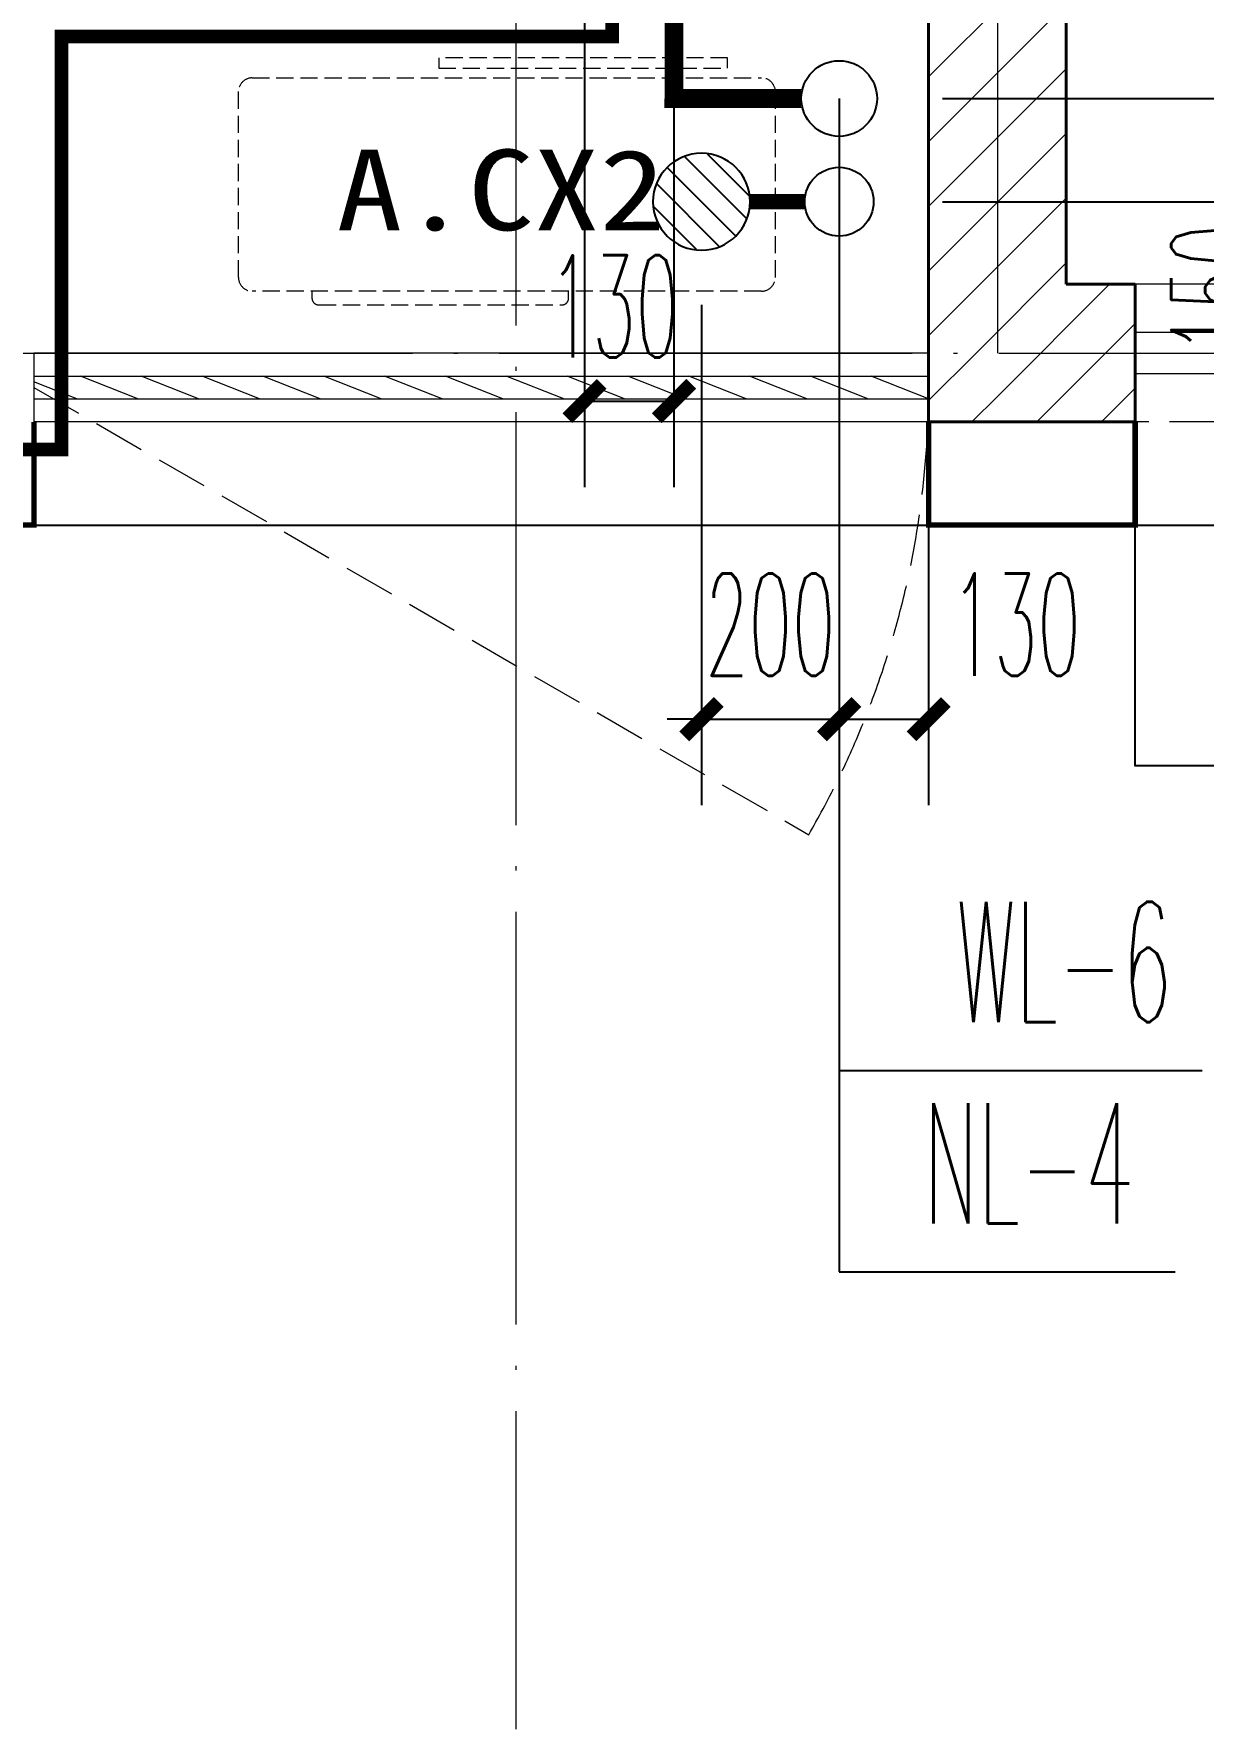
# Model space of a CAD drawing. Extents: x 27938 to 650306, y -92720 to 1524912.
# Drawn here: x 288317 to 290015, y 101806 to 104270 of the extents above; entities that cross this region are included whole.
import ezdxf

# ---------------------------------------------------------------- set-up
doc = ezdxf.new("R2010")
doc.units = 0
doc.header["$LTSCALE"] = 1000
doc.header["$MEASUREMENT"] = 0
doc.linetypes.add('DASH', pattern=[0.35, 0.25, -0.1])
doc.linetypes.add('DOTE', pattern=[2.42, 2, -0.2, 0.02, -0.2])
for name, color, linetype in [('DIM_凝结', 3, 'Continuous'), ('DIM_污水', 3, 'Continuous'), ('EQUIP_地漏', 7, 'Continuous'), ('PIPE-凝结', 150, 'N'), ('PIPE-污水', 2, 'W'), ('TWT_DIM', 3, 'Continuous'), ('VPIPE-凝结', 150, 'Continuous'), ('VPIPE-污水', 2, 'W'), ('看线', 251, 'Continuous')]:
    doc.layers.add(name, color=color, linetype=linetype)
for name, color, linetype, lineweight in [('DOTE', 19, 'DOTE', 9), ('PUB_HATCH', 8, 'Continuous', 9), ('WALL', 9, 'Continuous', 40), ('WINDOW', 8, 'Continuous', 15), ('平面-栏杆', 135, 'Continuous', 15), ('平面-看线', 45, 'Continuous', 15), ('平面-空调预留孔', 173, 'Continuous', 15)]:
    doc.layers.add(name, color=color, linetype=linetype, lineweight=lineweight)
doc.styles.add('_TCH_DIM_T3', font='SIMPLEX.shx', dxfattribs={"width": 0.494118, "bigfont": 'GBCBIG.shx'})
doc.styles.add('_TWT_SERIAL', font='simplex.shx', dxfattribs={"width": 0.6, "oblique": 10, "height": 3, "bigfont": 'aadri.shx'})
doc.styles.get("Standard").update_dxf_attribs({"font": 'gbenor.shx', "bigfont": 'gbcbig.shx'})
doc.styles.add('黑体', font='simhei.ttf')
doc.linetypes.add('N', pattern='A,3,-0.2,["N",Standard,S=0.25,R=0,X=-0.1,Y=-0.115],-0.2', length=3.4)
doc.linetypes.add('W', pattern='A,3,-0.2,["W",Standard,S=0.25,R=0,X=-0.1,Y=-0.115],-0.2', length=3.4)
doc.dimstyles.new('_TWT_ARCH&&50', dxfattribs={"dimtxt": 148.75, "dimasz": 50, "dimexe": 125, "dimexo": 150, "dimgap": 63.125, "dimtad": 1, "dimdec": 0, "dimzin": 0, "dimdsep": 46, "dimtxsty": '_TCH_DIM_T3', "dimblk": 'ARCHTICK', "dimcen": 0.09, "dimclrt": 7, "dimazin": 2, "dimtfac": 1, "dimtdec": 0, "dimtix": 1, "dimtmove": 2, "dimatfit": 3, "dimfxl": 1, "dimtolj": 1, "dimtzin": 0, "dimarcsym": 0})
pattern_1 = [(45, (0, 47.75), (-47.022601, 47.022601), [])]

# ---------------------------------------------------------------- blocks, each defined once
blk = doc.blocks.new('FGDGDRGSDGDG')
at = {"layer": 'DOTE', "linetype": 'DOTE', "ltscale": 0.3}
for p, q in [((507082.5, 523848.5), (507082.5, 513948.5)), ((507782.5, 516548.5), (507782.5, 515948.5)), ((488182.5, 515948.5), (546982.5, 515948.5))]:
    blk.add_line(p, q, dxfattribs=at)
blk = doc.blocks.new('ferre')
at = {"layer": '平面-空调预留孔', "color": 0, "linetype": 'DASH', "ltscale": 0.1}
for p, q in [((93392.7, 115403.5), (93392.7, 115393.5)), ((93765.6, 115393.5), (93765.6, 115403.5)), ((93402.7, 115383.5), (93755.6, 115383.5))]:
    blk.add_line(p, q, dxfattribs=at)
blk.add_lwpolyline([(93996.7, 115742.6), (93576.8, 115742.6), (93576.8, 115727.5), (93996.7, 115727.5)], close=True, dxfattribs=at)
blk.add_lwpolyline([(94045.9, 115403.5), (93305.9, 115403.5, -0.414214), (93285.9, 115423.5), (93285.9, 115693.5, -0.414214), (93305.9, 115713.5), (94045.9, 115713.5, -0.414214), (94065.9, 115693.5), (94065.9, 115423.5, -0.414214)], format="xyb", close=True, dxfattribs=at)
for centre, start, end in [((93402.7, 115393.5), 180, 270), ((93755.6, 115393.5), 270, 0)]:
    blk.add_arc(centre, 10, start, end, dxfattribs=at)
at = {"layer": '平面-空调预留孔', "color": 0, "linetype": 'DASH', "ltscale": 0.1, "style": '黑体', "width": 1.2}
blk.add_text('A.CX2', height=117.05, dxfattribs=at).set_placement((93428.3, 115492.1))
blk = doc.blocks.new('fergve')
at = {"layer": '平面-空调预留孔', "color": 8, "linetype": 'DASH', "ltscale": 0.1}
blk.add_blockref('ferre', (25670, -60415.8), dxfattribs=at)
blk = doc.blocks.new('_ArchTick')
at = {"color": 0, "linetype": 'ByBlock', "const_width": 0.4}
blk.add_lwpolyline([(-0.5, -0.5), (0.5, 0.5)], dxfattribs=at)
blk = doc.blocks.new('*D524')
at = {"layer": 'Defpoints', "color": 0}
for p in [(289116.6, 104635.9), (289246.6, 104635.9), (289246.6, 103736.2)]:
    blk.add_point(p, dxfattribs=at)
at = {"layer": 'TWT_DIM', "color": 0, "lineweight": -2}
for p, q in [((289116.6, 104485.9), (289116.6, 103611.2)), ((289246.6, 104485.9), (289246.6, 103611.2)), ((289116.6, 103736.2), (289246.6, 103736.2))]:
    blk.add_line(p, q, dxfattribs=at)
at = {"layer": 'TWT_DIM', "color": 0, "lineweight": -2, "xscale": 50, "yscale": 50, "zscale": 50, "rotation": 180}
blk.add_blockref('_ArchTick', (289116.6, 103736.2), dxfattribs=at)
at = {"layer": 'TWT_DIM', "color": 0, "lineweight": -2, "xscale": 50, "yscale": 50, "zscale": 50}
blk.add_blockref('_ArchTick', (289246.6, 103736.2), dxfattribs=at)
at = {"layer": 'TWT_DIM', "color": 7, "insert": (289159.3, 103873.7), "char_height": 148.75, "attachment_point": 5, "style": '_TCH_DIM_T3'}
blk.add_mtext('\\A1;130', dxfattribs=at)
blk = doc.blocks.new('*D525')
at = {"layer": 'Defpoints', "color": 0}
for p in [(289486.6, 104025.9), (289616.6, 104025.9), (289616.6, 103273.8)]:
    blk.add_point(p, dxfattribs=at)
at = {"layer": 'TWT_DIM', "color": 0, "lineweight": -2}
for p, q in [((289486.6, 103875.9), (289486.6, 103148.8)), ((289616.6, 103875.9), (289616.6, 103148.8)), ((289486.6, 103273.8), (289616.6, 103273.8))]:
    blk.add_line(p, q, dxfattribs=at)
at = {"layer": 'TWT_DIM', "color": 0, "lineweight": -2, "xscale": 50, "yscale": 50, "zscale": 50, "rotation": 180}
blk.add_blockref('_ArchTick', (289486.6, 103273.8), dxfattribs=at)
at = {"layer": 'TWT_DIM', "color": 0, "lineweight": -2, "xscale": 50, "yscale": 50, "zscale": 50}
blk.add_blockref('_ArchTick', (289616.6, 103273.8), dxfattribs=at)
at = {"layer": 'TWT_DIM', "color": 7, "insert": (289743.2, 103411.3), "char_height": 148.75, "attachment_point": 5, "style": '_TCH_DIM_T3'}
blk.add_mtext('\\A1;130', dxfattribs=at)
blk = doc.blocks.new('*D526')
at = {"layer": 'Defpoints', "color": 0}
for p in [(289286.6, 104025.9), (289486.6, 104025.9), (289486.6, 103273.8)]:
    blk.add_point(p, dxfattribs=at)
at = {"layer": 'TWT_DIM', "color": 0, "lineweight": -2}
for p, q in [((289286.6, 103875.9), (289286.6, 103148.8)), ((289486.6, 103875.9), (289486.6, 103148.8)), ((289286.6, 103273.8), (289236.6, 103273.8)), ((289286.6, 103273.8), (289486.6, 103273.8)), ((289486.6, 103273.8), (289536.6, 103273.8))]:
    blk.add_line(p, q, dxfattribs=at)
at = {"layer": 'TWT_DIM', "color": 0, "lineweight": -2, "xscale": 50, "yscale": 50, "zscale": 50}
blk.add_blockref('_ArchTick', (289286.6, 103273.8), dxfattribs=at)
at = {"layer": 'TWT_DIM', "color": 0, "lineweight": -2, "xscale": 50, "yscale": 50, "zscale": 50, "rotation": 180}
blk.add_blockref('_ArchTick', (289486.6, 103273.8), dxfattribs=at)
at = {"layer": 'TWT_DIM', "color": 7, "insert": (289386.6, 103411.3), "char_height": 148.75, "attachment_point": 5, "style": '_TCH_DIM_T3'}
blk.add_mtext('\\A1;200', dxfattribs=at)
blk = doc.blocks.new('*D527')
at = {"layer": 'Defpoints', "color": 0}
for p in [(289486.6, 104175.9), (290180.9, 104175.9), (289486.6, 104025.9)]:
    blk.add_point(p, dxfattribs=at)
at = {"layer": 'TWT_DIM', "color": 0, "lineweight": -2}
for p, q in [((289636.6, 104175.9), (290305.9, 104175.9)), ((290180.9, 104025.9), (290180.9, 104175.9)), ((289636.6, 104025.9), (290305.9, 104025.9))]:
    blk.add_line(p, q, dxfattribs=at)
at = {"layer": 'TWT_DIM', "color": 0, "lineweight": -2, "xscale": 50, "yscale": 50, "zscale": 50}
for p, rotation in [((290180.9, 104175.9), 90), ((290180.9, 104025.9), 270)]:
    blk.add_blockref('_ArchTick', p, dxfattribs=dict(at, rotation=rotation))
at = {"layer": 'TWT_DIM', "color": 7, "insert": (290043.4, 103899.2), "char_height": 148.75, "attachment_point": 5, "rotation": 90, "style": '_TCH_DIM_T3'}
blk.add_mtext('\\A1;150', dxfattribs=at)
blk = doc.blocks.new('*D528')
at = {"layer": 'Defpoints', "color": 0}
for p in [(289486.6, 104305.9), (290180.9, 104305.9), (289486.6, 104175.9)]:
    blk.add_point(p, dxfattribs=at)
at = {"layer": 'TWT_DIM', "color": 0, "lineweight": -2}
for p, q in [((289636.6, 104305.9), (290305.9, 104305.9)), ((290180.9, 104175.9), (290180.9, 104305.9)), ((289636.6, 104175.9), (290305.9, 104175.9))]:
    blk.add_line(p, q, dxfattribs=at)
at = {"layer": 'TWT_DIM', "color": 0, "lineweight": -2, "xscale": 50, "yscale": 50, "zscale": 50}
for p, rotation in [((290180.9, 104305.9), 90), ((290180.9, 104175.9), 270)]:
    blk.add_blockref('_ArchTick', p, dxfattribs=dict(at, rotation=rotation))
at = {"layer": 'TWT_DIM', "color": 7, "insert": (290043.4, 104432.5), "char_height": 148.75, "attachment_point": 5, "rotation": 90, "style": '_TCH_DIM_T3'}
blk.add_mtext('\\A1;130', dxfattribs=at)
blk = doc.blocks.new('$TwtSys$00000141')
for p, q in [((-141.3, 11.5), (-15.1, 137.7)), ((-141.3, 11.5), (-15.1, 137.7)), ((-130.8, -52.6), (52.6, 130.8)), ((-130.8, -52.6), (52.6, 130.8)), ((-99.7, -99.7), (99.7, 99.7)), ((-99.7, -99.7), (99.7, 99.7)), ((-48.5, -130.6), (131.4, 49.3)), ((-48.5, -130.6), (131.4, 49.3)), ((17.1, -138.4), (138.4, -17.1)), ((17.1, -138.4), (138.4, -17.1))]:
    blk.add_line(p, q)
blk.add_circle((0, 0), 141)
blk.add_circle((0, 0), 141)
blk = doc.blocks.new('$WINLIB2D$00000039')
at = {"color": 0}
for points in [[(-0.5, 0.5), (-0.5, -0.5)], [(0.5, 0.5), (-0.5, 0.5)], [(0.5, -0.5), (0.5, 0.5)], [(-0.5, 0.1667), (0.5, 0.1667)], [(-0.3839, -0.1667), (-0.448, 0.1667)], [(-0.3159, -0.1667), (-0.38, 0.1667)], [(-0.2479, -0.1667), (-0.312, 0.1667)], [(-0.1799, -0.1667), (-0.244, 0.1667)], [(-0.1119, -0.1667), (-0.176, 0.1667)], [(-0.0439, -0.1667), (-0.108, 0.1667)], [(0.0241, -0.1667), (-0.04, 0.1667)], [(0.0921, -0.1667), (0.028, 0.1667)], [(0.16, -0.1667), (0.0959, 0.1667)], [(0.228, -0.1667), (0.1639, 0.1667)], [(0.296, -0.1667), (0.2319, 0.1667)], [(0.364, -0.1667), (0.2999, 0.1667)], [(0.432, -0.1667), (0.3679, 0.1667)], [(0.5, -0.1667), (0.4359, 0.1667)], [(-0.4519, -0.1667), (-0.5, 0.0836)], [(-0.5, -0.1667), (0.5, -0.1667)], [(0.5, -0.5), (-0.5, -0.5)]]:
    blk.add_lwpolyline(points, dxfattribs=at)

msp = doc.modelspace()

# ---------------------------------------------------------------- hatches: boundary and pattern name
at = {"layer": 'PIPE-污水'}
for points in [[(289246.6, 104175.9), (289232.8, 104175.9), (289232.8, 104162.1)], [(289246.6, 104175.9), (289246.6, 104162.1), (289232.8, 104162.1)]]:
    msp.add_hatch(color=256, dxfattribs=at).paths.add_polyline_path(points)
at = {"layer": 'PUB_HATCH'}
h = msp.add_hatch(dxfattribs=at)
h.set_pattern_fill('普通砖', color=256, scale=50, style=0)
h.set_pattern_definition(pattern_1)
h.paths.add_polyline_path([(289816.6, 104505.9), (289616.6, 104305.9), (289616.6, 103805.9), (289716.6, 103805.9), (289816.6, 103905.9)])
h = msp.add_hatch(dxfattribs=at)
h.set_pattern_fill('普通砖', color=256, scale=50, style=0)
h.set_pattern_definition(pattern_1)
h.paths.add_polyline_path([(289716.6, 103805.9), (289716.6, 103705.9), (289916.6, 103705.9), (289916.6, 103905.9), (289816.6, 103905.9)])
h = msp.add_hatch(dxfattribs=at)
h.set_pattern_fill('普通砖', color=256, scale=50, style=0)
h.set_pattern_definition(pattern_1)
h.paths.add_polyline_path([(289616.6, 103805.9), (289616.6, 103705.9), (289716.6, 103705.9), (289716.6, 103805.9)])

# ---------------------------------------------------------------- linework, layer by layer
at = {"color": 8, "linetype": 'DASH', "ltscale": 0.8, "const_width": 20}
msp.add_lwpolyline([(274956.8, 105465.9), (282476.7, 105465.9), (282476.7, 104265.9), (283276.8, 104265.9), (283276.8, 103665.9), (288356.8, 103665.9), (288356.8, 104265.9), (289156.9, 104265.9), (289156.9, 105465.9), (296676.8, 105465.9), (296676.8, 104865.9), (299516.8, 104865.9)], dxfattribs=at)
at = {"color": 8, "const_width": 8}
for points in [[(288316.6, 103705.9), (288316.6, 103555.9), (288016.6, 103555.9), (288016.6, 103705.9)], [(289916.6, 103705.9), (289916.6, 103555.9), (289616.6, 103555.9), (289616.6, 103705.9)]]:
    msp.add_lwpolyline(points, dxfattribs=at)
at = {"layer": 'DIM_凝结'}
for p, q in [((289486.6, 104025.9), (289486.6, 102470.7)), ((289486.6, 102470.7), (289975, 102470.7))]:
    msp.add_line(p, q, dxfattribs=at)
at = {"layer": 'DIM_污水'}
for p, q in [((289486.6, 104175.9), (289486.6, 102763.3)), ((289486.6, 102763.3), (290014.2, 102763.3))]:
    msp.add_line(p, q, dxfattribs=at)
at = {"layer": 'PIPE-凝结', "ltscale": 0.5, "const_width": 22.5}
msp.add_lwpolyline([(289436.6, 104025.9), (289357.1, 104025.9)], dxfattribs=at)
at = {"layer": 'PIPE-污水', "ltscale": 0.5, "const_width": 27.5}
for points in [[(289246.6, 104565.4), (289246.6, 104175.9)], [(289431.6, 104175.9), (289246.6, 104175.9)]]:
    msp.add_lwpolyline(points, dxfattribs=at)
at = {"layer": 'VPIPE-凝结'}
msp.add_circle((289486.6, 104025.9), 50, dxfattribs=at)
at = {"layer": 'VPIPE-污水'}
msp.add_circle((289486.6, 104175.9), 55, dxfattribs=at)
at = {"layer": 'WALL', "color": 8}
for p, q in [((289816.6, 104505.9), (289816.6, 103905.9)), ((289616.6, 104305.9), (289616.6, 103805.9)), ((289816.6, 103905.9), (289916.6, 103905.9)), ((289916.6, 103905.9), (289916.6, 103705.9)), ((289616.6, 103805.9), (289616.6, 103705.9)), ((289616.6, 103705.9), (289716.6, 103705.9)), ((289716.6, 103705.9), (289916.6, 103705.9))]:
    msp.add_line(p, q, dxfattribs=at)
at = {"layer": 'WINDOW', "color": 8, "linetype": 'DASH', "ltscale": 0.3}
msp.add_lwpolyline([(288316.6, 103755.9), (289442.4, 103105.9, 0.131652), (289616.6, 103755.9)], format="xyb", dxfattribs=at)
msp.add_lwpolyline([(288316.6, 103755.9), (289442.4, 103105.9, 0.131652), (289616.6, 103755.9)], format="xyb", dxfattribs=at)
at = {"layer": '平面-栏杆', "color": 8}
for p, q in [((295816.6, 103835.9), (289916.6, 103835.9)), ((295816.6, 103775.9), (289916.6, 103775.9))]:
    msp.add_line(p, q, dxfattribs=at)
at = {"layer": '平面-看线', "color": 8}
msp.add_line((295816.6, 103905.9), (289916.6, 103905.9), dxfattribs=at)
at = {"layer": '平面-看线', "color": 8, "linetype": 'DASH', "ltscale": 0.3}
msp.add_line((295816.6, 103705.9), (289916.6, 103705.9), dxfattribs=at)
at = {"layer": '看线', "color": 8, "ltscale": 0.5}
for points in [[(288316.6, 103555.9), (289616.6, 103555.9)], [(289916.6, 103555.9), (295816.6, 103555.9)], [(291916.6, 103555.9), (291916.6, 103205.9), (289916.6, 103205.9), (289916.6, 103555.9)]]:
    msp.add_lwpolyline(points, dxfattribs=at)

# ---------------------------------------------------------------- block references
msp.add_blockref('FGDGDRGSDGDG', (-218065.9, -412142.6))
at = {"layer": 'EQUIP_地漏', "xscale": 0.5, "yscale": -0.5, "zscale": 0.5, "rotation": 359.9999999999872}
msp.add_blockref('$TwtSys$00000141', (289286.6, 104025.9), dxfattribs=at)
at = {"layer": 'WINDOW', "color": 8, "xscale": 1299.999999983003, "yscale": 100, "zscale": 1299.999999983003}
msp.add_blockref('$WINLIB2D$00000039', (288966.6, 103755.9), dxfattribs=at)
at = {"layer": '平面-空调预留孔', "color": 8}
msp.add_blockref('fergve', (169657.9, 48908.2), dxfattribs=at)

# ---------------------------------------------------------------- texts
at = {"layer": 'DIM_凝结', "color": 7, "style": '_TWT_SERIAL', "width": 0.48}
msp.add_text('NL-4', height=175, dxfattribs=at).set_placement((289609.1, 102540.7))
at = {"layer": 'DIM_污水', "color": 7, "style": '_TWT_SERIAL', "width": 0.48}
msp.add_text('WL-6', height=175, dxfattribs=at).set_placement((289656.8, 102833.3))

# ---------------------------------------------------------------- dimensions: what is measured, and where the dimension line sits
at = {"layer": 'TWT_DIM'}
for base, p1, p2, angle, picture, middle in [((289246.6, 103736.2), (289116.6, 104635.9), (289246.6, 104635.9), 0, '*D524', (289159.3, 103873.7)), ((290180.9, 104305.9), (289486.6, 104175.9), (289486.6, 104305.9), 90, '*D528', (290043.4, 104432.5)), ((290180.9, 104175.9), (289486.6, 104025.9), (289486.6, 104175.9), 90, '*D527', (290043.4, 103899.2)), ((289616.6, 103273.8), (289486.6, 104025.9), (289616.6, 104025.9), 0, '*D525', (289743.2, 103411.3))]:
    dim = msp.add_linear_dim(base=base, p1=p1, p2=p2, angle=angle, dimstyle='_TWT_ARCH&&50', dxfattribs=at)
    dim.commit()
    dim.dimension.update_dxf_attribs({"geometry": picture, "text_midpoint": middle, "dimtype": 129})
dim = msp.add_aligned_dim(p1=(289286.6, 104025.9), p2=(289486.6, 104025.9), distance=-752.1, dimstyle='_TWT_ARCH&&50', dxfattribs=at)
dim.commit()
dim.dimension.update_dxf_attribs({"geometry": '*D526', "text_midpoint": (289386.6, 103411.3)})

doc.saveas('drawing.dxf')
